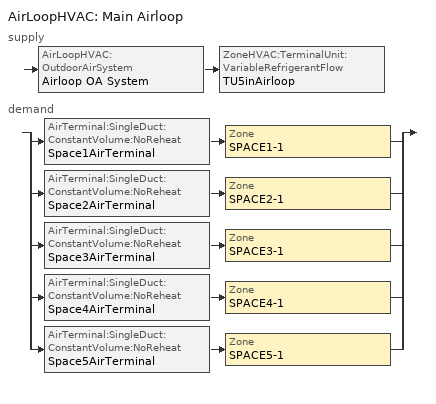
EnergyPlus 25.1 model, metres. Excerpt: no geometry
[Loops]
AirLoopHVAC 'Main Airloop'
 supply: AirLoopHVAC:OutdoorAirSystem 'Airloop OA System' > ZoneHVAC:TerminalUnit:VariableRefrigerantFlow 'TU5inAirloop'
 demand: split
  | AirTerminal:SingleDuct:ConstantVolume:NoReheat 'Space1AirTerminal' > Zone 'SPACE1-1'
  | AirTerminal:SingleDuct:ConstantVolume:NoReheat 'Space2AirTerminal' > Zone 'SPACE2-1'
  | AirTerminal:SingleDuct:ConstantVolume:NoReheat 'Space3AirTerminal' > Zone 'SPACE3-1'
  | AirTerminal:SingleDuct:ConstantVolume:NoReheat 'Space4AirTerminal' > Zone 'SPACE4-1'
  | AirTerminal:SingleDuct:ConstantVolume:NoReheat 'Space5AirTerminal' > Zone 'SPACE5-1'
[AirConditioner:VariableRefrigerantFlow]
Heat Pump=VRF Heat Pump; Availability Schedule=VRFCondAvailSched; Gross Rated Total Cooling Capacity {W}=autosize; Gross Rated Cooling COP {W/W}=3.2917; Minimum Condenser Inlet Node Temperature in Cooling Mode {C}=-5; Maximum Condenser Inlet Node Temperature in Cooling Mode {C}=43; Cooling Capacity Ratio Modifier Function of Low Temperature Curve=VRFCoolCapFT; Cooling Capacity Ratio Boundary Curve=VRFCoolCapFTBoundary; Cooling Capacity Ratio Modifier Function of High Temperature Curve=VRFCoolCapFTHi; Cooling Energy Input Ratio Modifier Function of Low Temperature Curve=VRFCoolEIRFT; Cooling Energy Input Ratio Boundary Curve=VRFCoolEIRFTBoundary; Cooling Energy Input Ratio Modifier Function of High Temperature Curve=VRFCoolEIRFTHi; Cooling Energy Input Ratio Modifier Function of Low Part-Load Ratio Curve=CoolingEIRLowPLR; Cooling Energy Input Ratio Modifier Function of High Part-Load Ratio Curve=CoolingEIRHiPLR; Cooling Combination Ratio Correction Factor Curve=CoolingCombRatio; Cooling Part-Load Fraction Correlation Curve=VRFCPLFFPLR; Gross Rated Heating Capacity {W}=autosize; Gross Rated Heating COP {W/W}=3.5484; Minimum Condenser Inlet Node Temperature in Heating Mode {C}=-20; Maximum Condenser Inlet Node Temperature in Heating Mode {C}=28; Heating Capacity Ratio Modifier Function of Low Temperature Curve=VRFHeatCapFT; Heating Capacity Ratio Boundary Curve=VRFHeatCapFTBoundary; Heating Capacity Ratio Modifier Function of High Temperature Curve=VRFHeatCapFTHi; Heating Energy Input Ratio Modifier Function of Low Temperature Curve=VRFHeatEIRFT; Heating Energy Input Ratio Boundary Curve=VRFHeatEIRFTBoundary; Heating Energy Input Ratio Modifier Function of High Temperature Curve=VRFHeatEIRFTHi; Heating Performance Curve Outdoor Temperature Type=WetBulbTemperature; Heating Energy Input Ratio Modifier Function of Low Part-Load Ratio Curve=HeatingEIRLowPLR; Heating Energy Input Ratio Modifier Function of High Part-Load Ratio Curve=HeatingEIRHiPLR; Heating Combination Ratio Correction Factor Curve=HeatingCombRatio; Heating Part-Load Fraction Correlation Curve=VRFCPLFFPLR; Minimum Heat Pump Part-Load Ratio=0.25; Zone Name for Master Thermostat Location=SPACE1-1; Master Thermostat Priority Control Type=LoadPriority; Zone Terminal Unit List=VRF Heat Pump TU List; Heat Pump Waste Heat Recovery=Yes; Equivalent Piping Length used for Piping Correction Factor in Cooling Mode {m}=30; Vertical Height used for Piping Correction Factor {m}=10; Piping Correction Factor for Length in Cooling Mode Curve=CoolingLengthCorrectionFactor; Piping Correction Factor for Height in Cooling Mode Coefficient {1/m}=-0.000386; Equivalent Piping Length used for Piping Correction Factor in Heating Mode {m}=30; Crankcase Heater Power per Compressor {W}=15; Number of Compressors=3; Ratio of Compressor Size to Total Compressor Capacity {W/W}=0.33; Maximum Outdoor Dry-Bulb Temperature for Crankcase Heater {C}=7; Defrost Strategy=Resistive; Defrost Control=Timed; Resistive Defrost Heater Capacity {W}=autosize; Maximum Outdoor Dry-bulb Temperature for Defrost Operation {C}=7; Condenser Type=AirCooled; Evaporative Condenser Pump Rated Power Consumption {W}=0; Basin Heater Capacity {W/K}=0; Fuel Type=Electricity
[ZoneTerminalUnitList]
VRF Heat Pump TU List: Zone Terminal Unit Name 1=TU3; Zone Terminal Unit Name 2=TU4; Zone Terminal Unit Name 3=TU1; Zone Terminal Unit Name 4=TU2; Zone Terminal Unit Name 5=TU5inAirloop; Zone Terminal Unit Name 6=TU6inOASystem
[ZoneHVAC:TerminalUnit:VariableRefrigerantFlow] Terminal Unit Availability Schedule=VRFAvailSched; Cooling Supply Air Flow Rate {m3/s}=autosize; No Cooling Supply Air Flow Rate {m3/s}=autosize; Heating Supply Air Flow Rate {m3/s}=autosize; No Heating Supply Air Flow Rate {m3/s}=autosize; Cooling Outdoor Air Flow Rate {m3/s}=autosize; Heating Outdoor Air Flow Rate {m3/s}=autosize; No Load Outdoor Air Flow Rate {m3/s}=autosize; Zone Terminal Unit On Parasitic Electric Energy Use {W}=30; Zone Terminal Unit Off Parasitic Electric Energy Use {W}=20
Name | Supply Air Fan Operating Mode Schedule | Supply Air Fan Placement | Supply Air Fan Object | Outside Air Mixer Object | Cooling Coil Object | Heating Coil Object | Controlling Zone or Thermostat Location
TU5inAirloop | VRFFanSchedule | drawthrough | TU5 VRF Supply Fan | TU5 OA Mixer | TU5 VRF DX Cooling Coil | TU5 VRF DX Heating Coil | SPACE5-1
TU6inOASystem |  |  |  |  | TU6 OA VRF DX Cooling Coil | TU6 OA VRF DX Heating Coil
[Sizing:System]
Main Airloop: Type of Load to Size On=Total; Design Outdoor Air Flow Rate {m3/s}=autosize; Central Heating Maximum System Air Flow Ratio=1; Preheat Design Temperature {C}=20; Preheat Design Humidity Ratio {kgWater/kgDryAir}=0.008; Precool Design Temperature {C}=25; Precool Design Humidity Ratio {kgWater/kgDryAir}=0.011; Central Cooling Design Supply Air Temperature {C}=12.6; Central Heating Design Supply Air Temperature {C}=30; Type of Zone Sum to Use=NonCoincident; 100% Outdoor Air in Cooling=Yes; 100% Outdoor Air in Heating=Yes; Central Cooling Design Supply Air Humidity Ratio {kgWater/kgDryAir}=0.009; Central Heating Design Supply Air Humidity Ratio {kgWater/kgDryAir}=0.003; Cooling Supply Air Flow Rate Method=DesignDay; Cooling Supply Air Flow Rate {m3/s}=0; Heating Supply Air Flow Rate Method=DesignDay; Heating Supply Air Flow Rate {m3/s}=0; System Outdoor Air Method=ZoneSum; Zone Maximum Outdoor Air Fraction=1; Cooling Design Capacity Method=CoolingDesignCapacity; Cooling Design Capacity {W}=autosize; Heating Design Capacity Method=HeatingDesignCapacity; Heating Design Capacity {W}=autosize; Central Cooling Capacity Control Method=VAV
[AirLoopHVAC]
Main Airloop: Design Supply Air Flow Rate {m3/s}=autosize
[SetpointManager:Scheduled] Control Variable=Temperature
Name | Schedule | Setpoint Node or NodeList
Supply Air OA Damper Manager | Seasonal Reset Supply Air Temp Sch | Airloop Fan Outlet Node
OA Cooling Supply Air Temp Manager | OA CCoil SPM | OA Heating Coil Air Inlet Node
OA Heating Supply Air Temp Manager | OA HCoil SPM | TU6 Outlet Node to Mixer
[SetpointManager:MixedAir]
Mixed Air Temp Manager 1: Control Variable=Temperature; Setpoint Node or NodeList=Airloop Mixed Air Outlet
[AirTerminal:SingleDuct:ConstantVolume:NoReheat] Availability Schedule=VRFAvailSched; Maximum Air Flow Rate {m3/s}=autosize
Space1AirTerminal; Space2AirTerminal; Space3AirTerminal; Space4AirTerminal; Space5AirTerminal
[Zone equipment]
SPACE1-1: Space1AirTerminal, TU1
SPACE2-1: Space2AirTerminal, TU2
SPACE3-1: Space3AirTerminal, TU3
SPACE4-1: Space4AirTerminal, TU4
SPACE5-1: Space5AirTerminal
[Controller:OutdoorAir]
Airloop OA Controller: Minimum Outdoor Air Flow Rate {m3/s}=autosize; Maximum Outdoor Air Flow Rate {m3/s}=autosize; Economizer Control Type=NoEconomizer; Economizer Control Action Type=ModulateFlow; Lockout Type=NoLockout; Minimum Limit Type=ProportionalMinimum
[COIL:Cooling:DX:VariableRefrigerantFlow] Availability Schedule=VRFAvailSched; Gross Rated Total Cooling Capacity {W}=autosize; Gross Rated Sensible Heat Ratio=autosize; Rated Air Flow Rate {m3/s}=autosize; Cooling Capacity Ratio Modifier Function of Temperature Curve=VRFTUCoolCapFT; Cooling Capacity Modifier Curve Function of Flow Fraction=VRFACCoolCapFFF
TU6 OA VRF DX Cooling Coil; TU5 VRF DX Cooling Coil
[COIL:Heating:DX:VariableRefrigerantFlow] Availability Schedule=VRFAvailSched; Gross Rated Heating Capacity {W}=autosize; Rated Air Flow Rate {m3/s}=autosize; Heating Capacity Ratio Modifier Function of Temperature Curve=VRFTUHeatCapFT; Heating Capacity Modifier Function of Flow Fraction Curve=VRFACCoolCapFFF
TU6 OA VRF DX Heating Coil; TU5 VRF DX Heating Coil
[Fan:SystemModel]
TU5 VRF Supply Fan: Availability Schedule=VRFAvailSched; Design Maximum Air Flow Rate {m3/s}=AUTOSIZE; Speed Control Method=Discrete; Electric Power Minimum Flow Rate Fraction=0; Design Pressure Rise {Pa}=600; Motor Efficiency=0.9; Motor In Air Stream Fraction=1; Design Electric Power Consumption {W}=AUTOSIZE; Design Power Sizing Method=TotalEfficiencyAndPressure; Fan Total Efficiency=0.7
[Sizing:Zone] Zone Cooling Design Supply Air Temperature Input Method=SupplyAirTemperature; Zone Heating Design Supply Air Temperature Input Method=SupplyAirTemperature; Zone Heating Design Supply Air Temperature {C}=50; Zone Cooling Design Supply Air Humidity Ratio {kgWater/kgDryAir}=0.009; Zone Heating Design Supply Air Humidity Ratio {kgWater/kgDryAir}=0.004; Zone Heating Sizing Factor=0; Zone Cooling Sizing Factor=0; Cooling Design Air Flow Method=DesignDay; Cooling Design Air Flow Rate {m3/s}=0; Heating Design Air Flow Method=DesignDay; Heating Design Air Flow Rate {m3/s}=0; Account for Dedicated Outdoor Air System=No; Dedicated Outdoor Air System Control Strategy=NeutralSupplyAir; Dedicated Outdoor Air Low Setpoint Temperature for Design {C}=autosize; Dedicated Outdoor Air High Setpoint Temperature for Design {C}=autosize
Name | Zone Cooling Design Supply Air Temperature {C} | Design Specification Outdoor Air Object
SPACE1-1 | 12.5 | SZ DSOA SPACE1-1
SPACE2-1 | 12.5 | SZ DSOA SPACE2-1
SPACE3-1 | 12.5 | SZ DSOA SPACE3-1
SPACE4-1 | 12.5 | SZ DSOA SPACE4-1
SPACE5-1 | 13.5 | SZ DSOA SPACE5-1
[DesignSpecification:OutdoorAir] Outdoor Air Method=Sum; Outdoor Air Flow per Person {m3/s-person}=0.00472; Outdoor Air Flow per Zone Floor Area {m3/s-m2}=0.000508; Outdoor Air Flow per Zone {m3/s}=0
SZ DSOA SPACE1-1; SZ DSOA SPACE2-1; SZ DSOA SPACE3-1; SZ DSOA SPACE4-1; SZ DSOA SPACE5-1
[ZoneControl:Thermostat] Control Type Schedule=Zone Control Type Sched; Control 1=DualSetPoint
Name | Zone or ZoneList
SPACE1-1 Control | SPACE1-1
SPACE2-1 Control | SPACE2-1
SPACE3-1 Control | SPACE3-1
SPACE4-1 Control | SPACE4-1
SPACE5-1 Control | SPACE5-1
[ThermostatSetpoint:DualSetpoint]
DualSetPoint: Heating Setpoint Temperature Schedule=Htg-SetP-Sch; Cooling Setpoint Temperature Schedule=Clg-SetP-Sch
[Schedule:Compact]
VRFCondAvailSched: Through: 12/31, For: AllDays, Until: 12:00, 1, Until: 13:00, 1, Until: 24:00, 1
Seasonal Reset Supply Air Temp Sch: Through: 3/31, For: AllDays, Until: 24:00, 16, Through: 9/30, For: AllDays, Until: 24:00, 13, Through: 12/31, For: AllDays, Until: 24:00, 16
OA CCoil SPM: Through: 12/31, For: AllDays, Until: 24:00, 25
OA HCoil SPM: Through: 12/31, For: AllDays, Until: 24:00, 20
VRFFanSchedule: Through: 12/31, For: AllDays, Until: 7:00, 1, Until: 18:00, 1, Until: 24:00, 1
VRFAvailSched: Through: 3/31, For: AllDays, Until: 24:00, 1, Through: 9/30, For: WeekDays, Until: 7:00, 1, Until: 17:00, 1, Until: 24:00, 1, For: SummerDesignDay WinterDesignDay, Until: 24:00, 1, For: AllOtherDays, Until: 24:00, 1, Through: 12/31, For: AllDays, Until: 24:00, 1
Htg-SetP-Sch: Through: 12/31, For: SummerDesignDay, Until: 24:00, 21.1, For: WinterDesignDay, Until: 24:00, 21.1, For: WeekDays, Until: 7:00, 21.1, Until: 18:00, 21.1, Until: 24:00, 21.1, For: WeekEnds Holiday, Until: 7:00, 21.1, Until: 13:00, 21.1, Until: 24:00, 21.1, For: AllOtherDays, Until: 7:00, 21.1, Until: 18:00, 21.1, Until: 24:00, 21.1
Clg-SetP-Sch: Through: 12/31, For: SummerDesignDay, Until: 24:00, 23.9, For: WinterDesignDay, Until: 24:00, 23.9, For: WeekDays, Until: 7:00, 23.9, Until: 18:00, 23.9, Until: 24:00, 23.9, For: WeekEnds Holiday, Until: 7:00, 23.9, Until: 13:00, 23.9, Until: 24:00, 23.9, For: AllOtherDays, Until: 7:00, 23.9, Until: 18:00, 23.9, Until: 24:00, 23.9
Zone Control Type Sched: Through: 12/31, For: SummerDesignDay, Until: 24:00, 4, For: WinterDesignDay, Until: 24:00, 4, For: AllOtherDays, Until: 24:00, 4
[Curve:Biquadratic] Input Unit Type for X=Temperature; Input Unit Type for Y=Temperature; Output Unit Type=Dimensionless
Name | Coefficient1 Constant | Coefficient2 x | Coefficient3 x**2 | Coefficient4 y | Coefficient5 y**2 | Coefficient6 x*y | Minimum Value of x | Maximum Value of x | Minimum Value of y | Maximum Value of y
VRFCoolCapFT | 0.530783 | 0.017448 | 0.000583269 | -1.76324e-06 | -7.474e-09 | -1.30413e-07 | 15 | 24 | -5 | 23
VRFCoolCapFTHi | 0.686736 | 0.0207631 | 0.0005447 | -0.0016218 | -4.259e-07 | -0.0003392 | 15 | 24 | 16 | 43
VRFCoolEIRFT | 0.989011 | -0.0234797 | 0.000199711 | 0.00596834 | -1.0289e-07 | -0.00015686 | 15 | 24 | -5 | 23
VRFCoolEIRFTHi | 0.143515 | 0.0186004 | -0.0003954 | 0.0248522 | 0.00016329 | -0.0006244 | 15 | 24 | 16 | 43
VRFHeatCapFT | 1.0146 | -0.0025067 | -0.000141599 | 0.0269316 | 1.83538e-06 | -0.000358147 | 15 | 27 | -20 | 15
VRFHeatCapFTHi | 1.16113 | 0.0274789 | -0.00168795 | 0.00178338 | 2.03208e-06 | -6.8969e-05 | 15 | 27 | -10 | 15
VRFHeatEIRFT | 0.874655 | -0.0131975 | 0.00110307 | -0.0133118 | 0.00089017 | -0.00012766 | 15 | 27 | -20 | 12
VRFHeatEIRFTHi | 2.50401 | -0.0573677 | 4.07336e-05 | -0.129597 | 0.00135839 | 0.00317047 | 15 | 27 | -10 | 15
CoolingLengthCorrectionFactor | 1.06938 | -0.0014951 | 2.56E-06 | -0.11511 | 0.0511169 | -0.0004369 | 8 | 175 | 0.5 | 1.5
[Curve:Cubic]
Name | Coefficient1 Constant | Coefficient2 x | Coefficient3 x**2 | Coefficient4 x**3 | Minimum Value of x | Maximum Value of x | Input Unit Type for X | Output Unit Type | Minimum Curve Output | Maximum Curve Output
VRFCoolCapFTBoundary | 25.7347 | -0.0315004 | -0.014166 | 0 | 11 | 30 | Temperature | Temperature
VRFCoolEIRFTBoundary | 25.7347 | -0.0315004 | -0.014166 | 0 | 15 | 24 | Temperature | Temperature
CoolingEIRLowPLR | 0.462812 | -1.04024 | 2.17491 | -0.597482 | 0 | 1 | Temperature | Temperature
VRFHeatCapFTBoundary | -7.60009 | 3.0509 | -0.116284 | 0 | 15 | 27 | Temperature | Temperature
VRFHeatEIRFTBoundary | -7.60009 | 3.0509 | -0.116284 | 0 | 15 | 27 | Temperature | Temperature | -20 | 15
HeatingEIRLowPLR | 0.140009 | 0.6415 | 0.133905 | 0.0845859 | 0 | 1 | Dimensionless | Dimensionless
VRFTUCoolCapFT | 0.464547 | 0.0288891 | -1.08194e-05 | 1.01359e-05 | 0 | 50 | Temperature | Dimensionless | 0.5 | 1.5
VRFTUHeatCapFT | -0.390709 | 0.261815 | -0.0130432 | 0.000178132 | 0 | 50 | Temperature | Dimensionless | 0.5 | 1.5
[Curve:Quadratic] Maximum Value of x=1.5
Name | Coefficient1 Constant | Coefficient2 x | Coefficient3 x**2 | Minimum Value of x | Input Unit Type for X | Output Unit Type
CoolingEIRHiPLR | 1 | 0 | 0 | 1 | Dimensionless | Dimensionless
HeatingEIRHiPLR | 2.42944 | -2.23589 | 0.806452 | 1 | Dimensionless | Dimensionless
VRFACCoolCapFFF | 0.8 | 0.2 | 0 | 0.5
[CURVE:QUADRATIC]
VRFCPLFFPLR: Coefficient1 Constant=0.85; Coefficient2 x=0.15; Coefficient3 x**2=0; Minimum Value of x=0; Maximum Value of x=1; Minimum Curve Output=0.85; Maximum Curve Output=1; Input Unit Type for X=Dimensionless; Output Unit Type=Dimensionless
[Curve:Linear] Minimum Value of x=1; Maximum Value of x=1.5; Minimum Curve Output=1; Input Unit Type for X=Dimensionless; Output Unit Type=Dimensionless
Name | Coefficient1 Constant | Coefficient2 x | Maximum Curve Output
CoolingCombRatio | 0.618055 | 0.381945 | 1.2
HeatingCombRatio | 0.96034 | 0.03966 | 1.023
